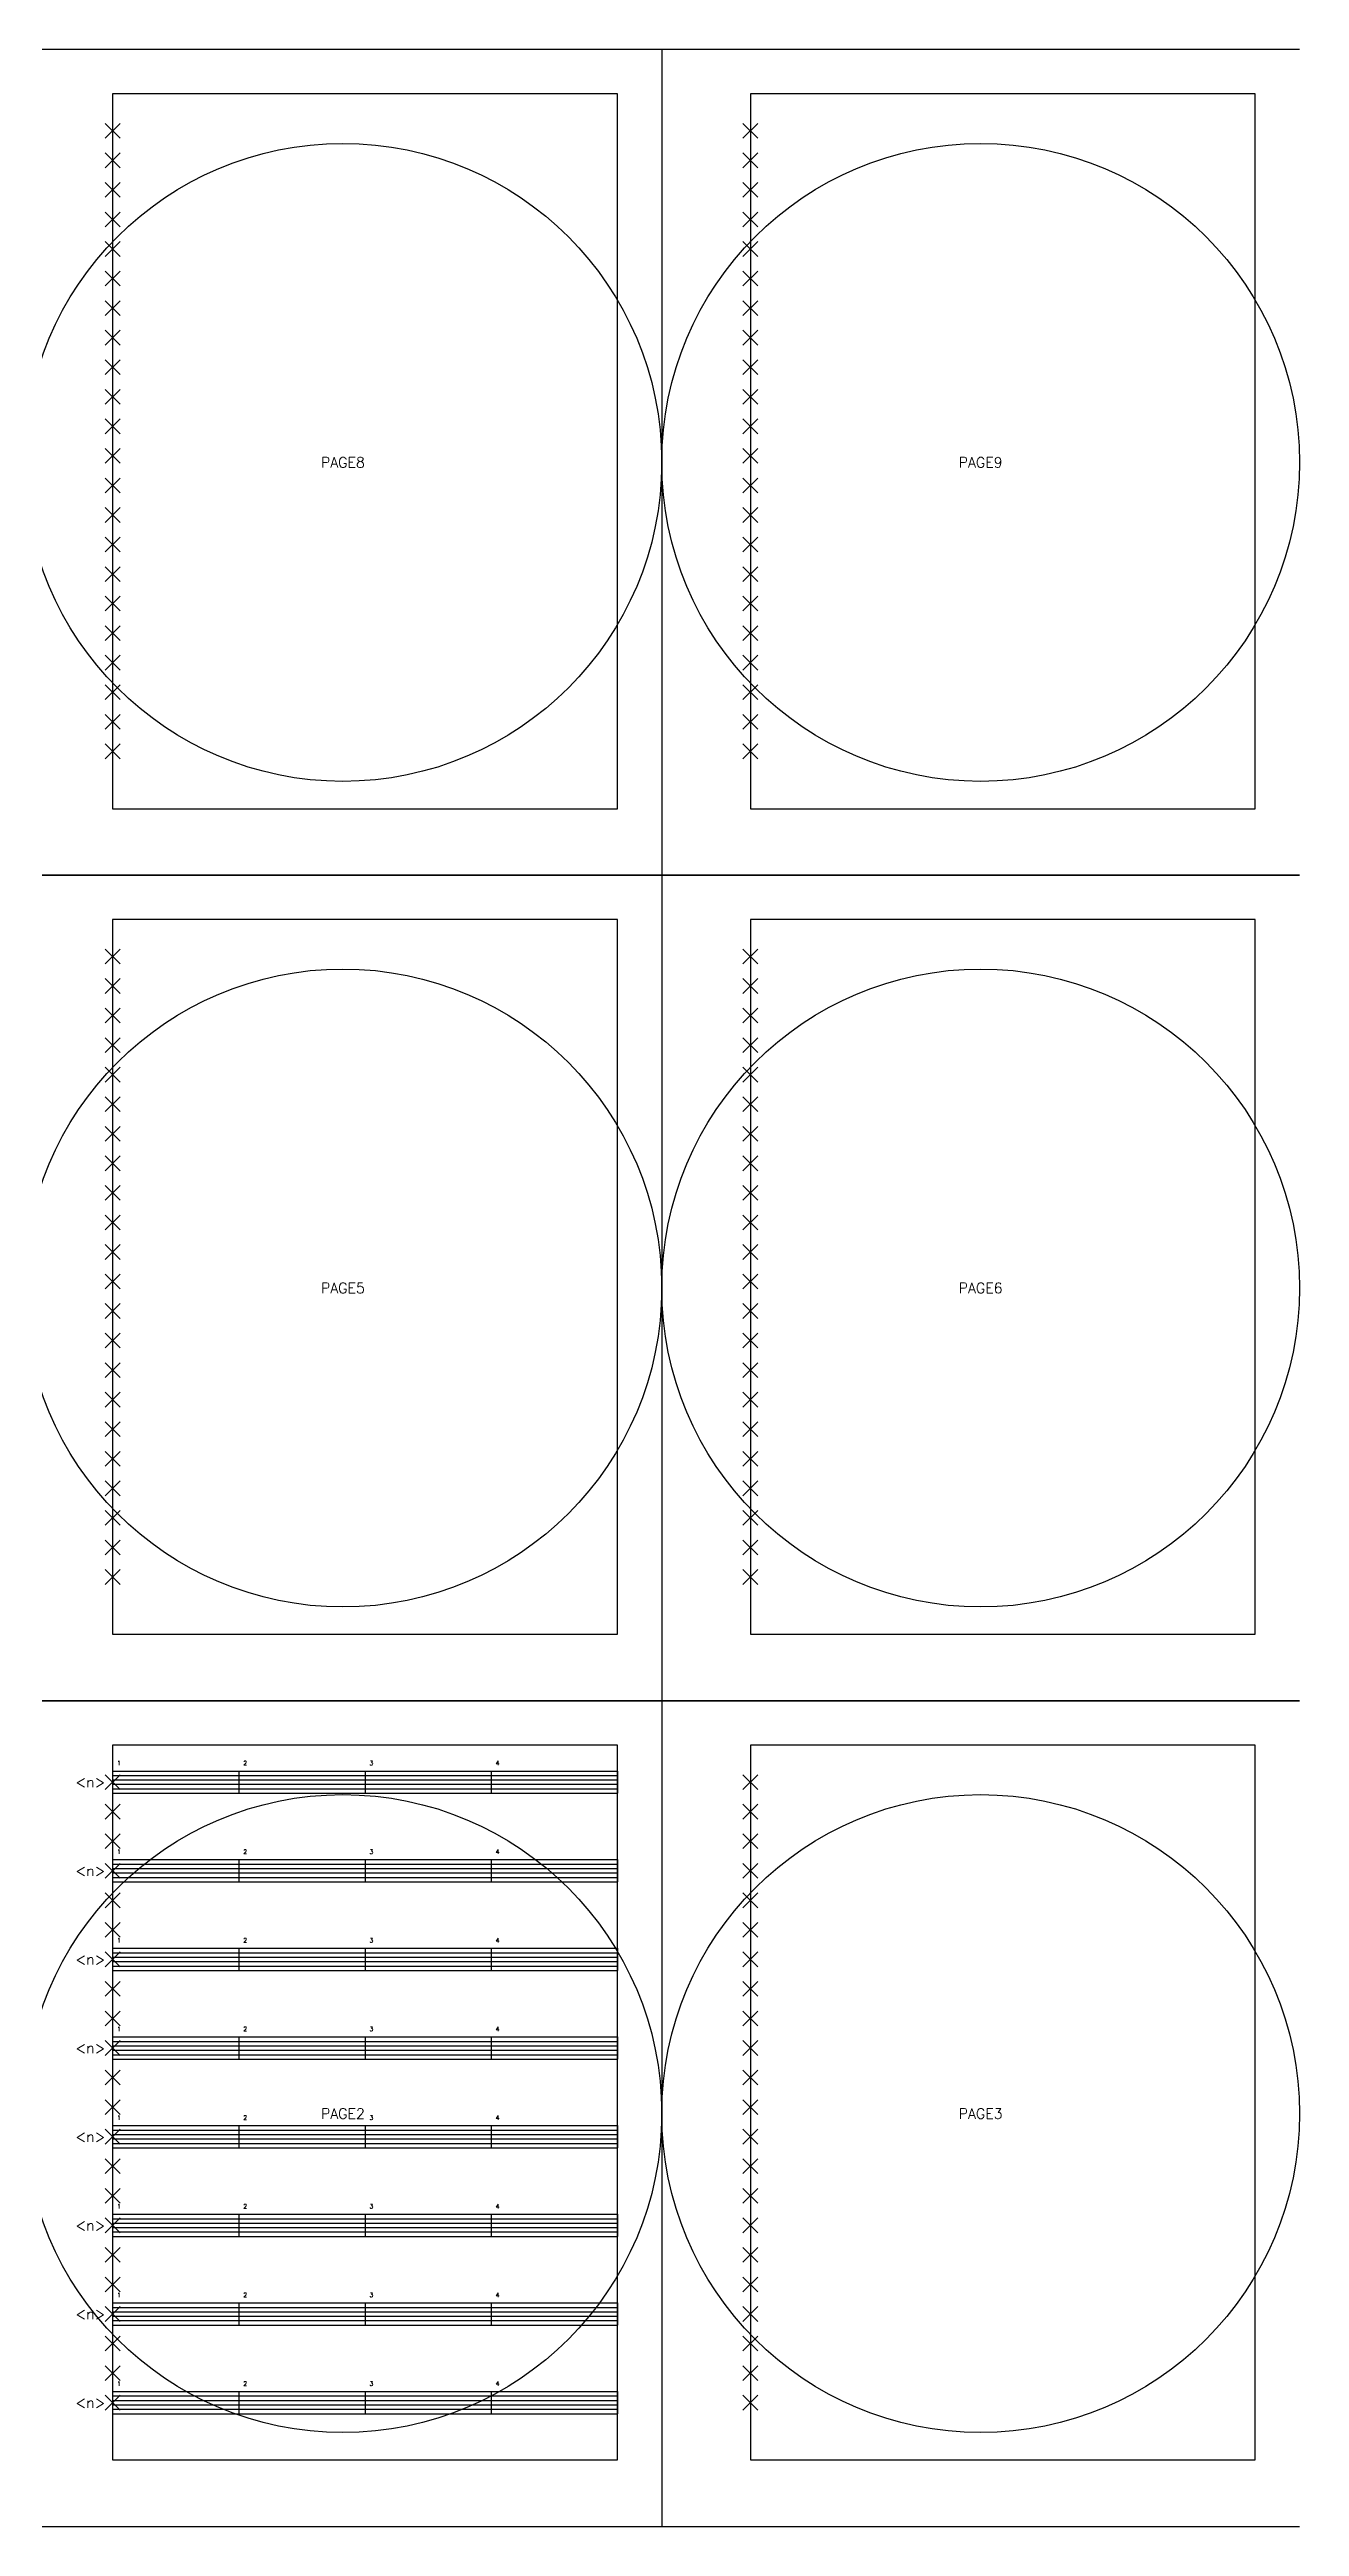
# Model space of a CAD drawing. Header units: millimetres. Extents: x -216 to 648, y 0 to 838.
# Drawn here: x 225 to 648, y 0 to 838 of the extents above; entities that cross this region are included whole.
import ezdxf
from ezdxf.enums import TextEntityAlignment as Align

# ---------------------------------------------------------------- set-up
doc = ezdxf.new("R2010")
doc.units = ezdxf.units.MM
doc.header["$PDMODE"] = 3
doc.header["$PDSIZE"] = 2.5
doc.layers.add('hidden', color=4, linetype='Continuous', plot=False)
doc.layers.add('staff', color=7, linetype='Continuous')
doc.styles.add('height15', font='txt.shx', dxfattribs={"height": 1.5})
doc.styles.add('height35', font='txt.shx', dxfattribs={"height": 3.5})

# ---------------------------------------------------------------- blocks, each defined once
blk = doc.blocks.new('page')
at = {"layer": 'hidden'}
for p, q in [((215.9, 279.4), (0, 279.4)), ((0, 279.4), (0, 0)), ((30, 264.4), (30, 22.5)), ((200.9, 264.4), (30, 264.4)), ((200.9, 22.5), (200.9, 264.4)), ((30, 22.5), (200.9, 22.5)), ((0, 0), (215.9, 0))]:
    blk.add_line(p, q, dxfattribs=at)
blk.add_circle((107.95, 139.7), 107.95, dxfattribs=at)
for p in [(30, 251.9), (30, 241.9), (30, 231.9), (30, 221.9), (30, 211.9), (30, 201.9), (30, 191.9), (30, 181.9), (30, 171.9), (30, 161.9), (30, 151.9), (30, 141.9), (30, 131.9), (30, 121.9), (30, 111.9), (30, 101.9), (30, 91.9), (30, 81.9), (30, 71.9), (30, 61.9), (30, 51.9), (30, 41.9)]:
    blk.add_point(p, dxfattribs=at)
at = {"layer": 'hidden', "style": 'height35', "flags": 8}
blk.add_attdef('PAGE_NUM', text='', height=3.5, dxfattribs=at).set_placement((107.95, 139.7), align=Align.MIDDLE_CENTER)
blk = doc.blocks.new('staff')
at = {"layer": 'hidden'}
for p, q in [((42.725, 3.75), (42.725, -3.75)), ((85.45, 3.75), (85.45, -3.75)), ((128.175, 3.75), (128.175, -3.75))]:
    blk.add_line(p, q, dxfattribs=at)
at = {"layer": 'staff'}
for p, q in [((0, 3.75), (170.9, 3.75)), ((0, 3.75), (0, -3.75)), ((0, 2.25), (170.9, 2.25)), ((0, 0.75), (170.9, 0.75)), ((170.9, 3.75), (170.9, -3.75)), ((0, -0.75), (170.9, -0.75)), ((0, -2.25), (170.9, -2.25)), ((0, -3.75), (170.9, -3.75))]:
    blk.add_line(p, q, dxfattribs=at)
at = {"layer": 'staff', "style": 'height35'}
blk.add_text('<n>', height=3.5, dxfattribs=at).set_placement((-2.5, 0), align=Align.MIDDLE_RIGHT)
at = {"layer": 'staff', "style": 'height15'}
for s, p in [('1', (1.5, 5.25)), ('2', (44.225, 5.25)), ('3', (86.95, 5.25)), ('4', (129.675, 5.25))]:
    blk.add_text(s, height=1.5, dxfattribs=at).set_placement(p, align=Align.BOTTOM_LEFT)

msp = doc.modelspace()

# ---------------------------------------------------------------- block references
at = {"layer": 'hidden'}
for p, values in [((215.9, 558.8), {'PAGE_NUM': 'PAGE8'}), ((431.8, 558.8), {'PAGE_NUM': 'PAGE9'}), ((215.9, 279.4), {'PAGE_NUM': 'PAGE5'}), ((431.8, 279.4), {'PAGE_NUM': 'PAGE6'}), ((215.9, 0), {'PAGE_NUM': 'PAGE2'}), ((431.8, 0), {'PAGE_NUM': 'PAGE3'})]:
    msp.add_blockref('page', p, dxfattribs=at).add_auto_attribs(values)
at = {"layer": 'staff'}
for p in [(245.9, 251.9), (245.9, 221.9), (245.9, 191.9), (245.9, 161.9), (245.9, 131.9), (245.9, 101.9), (245.9, 71.9), (245.9, 41.9)]:
    msp.add_blockref('staff', p, dxfattribs=at)

doc.saveas('drawing.dxf')
